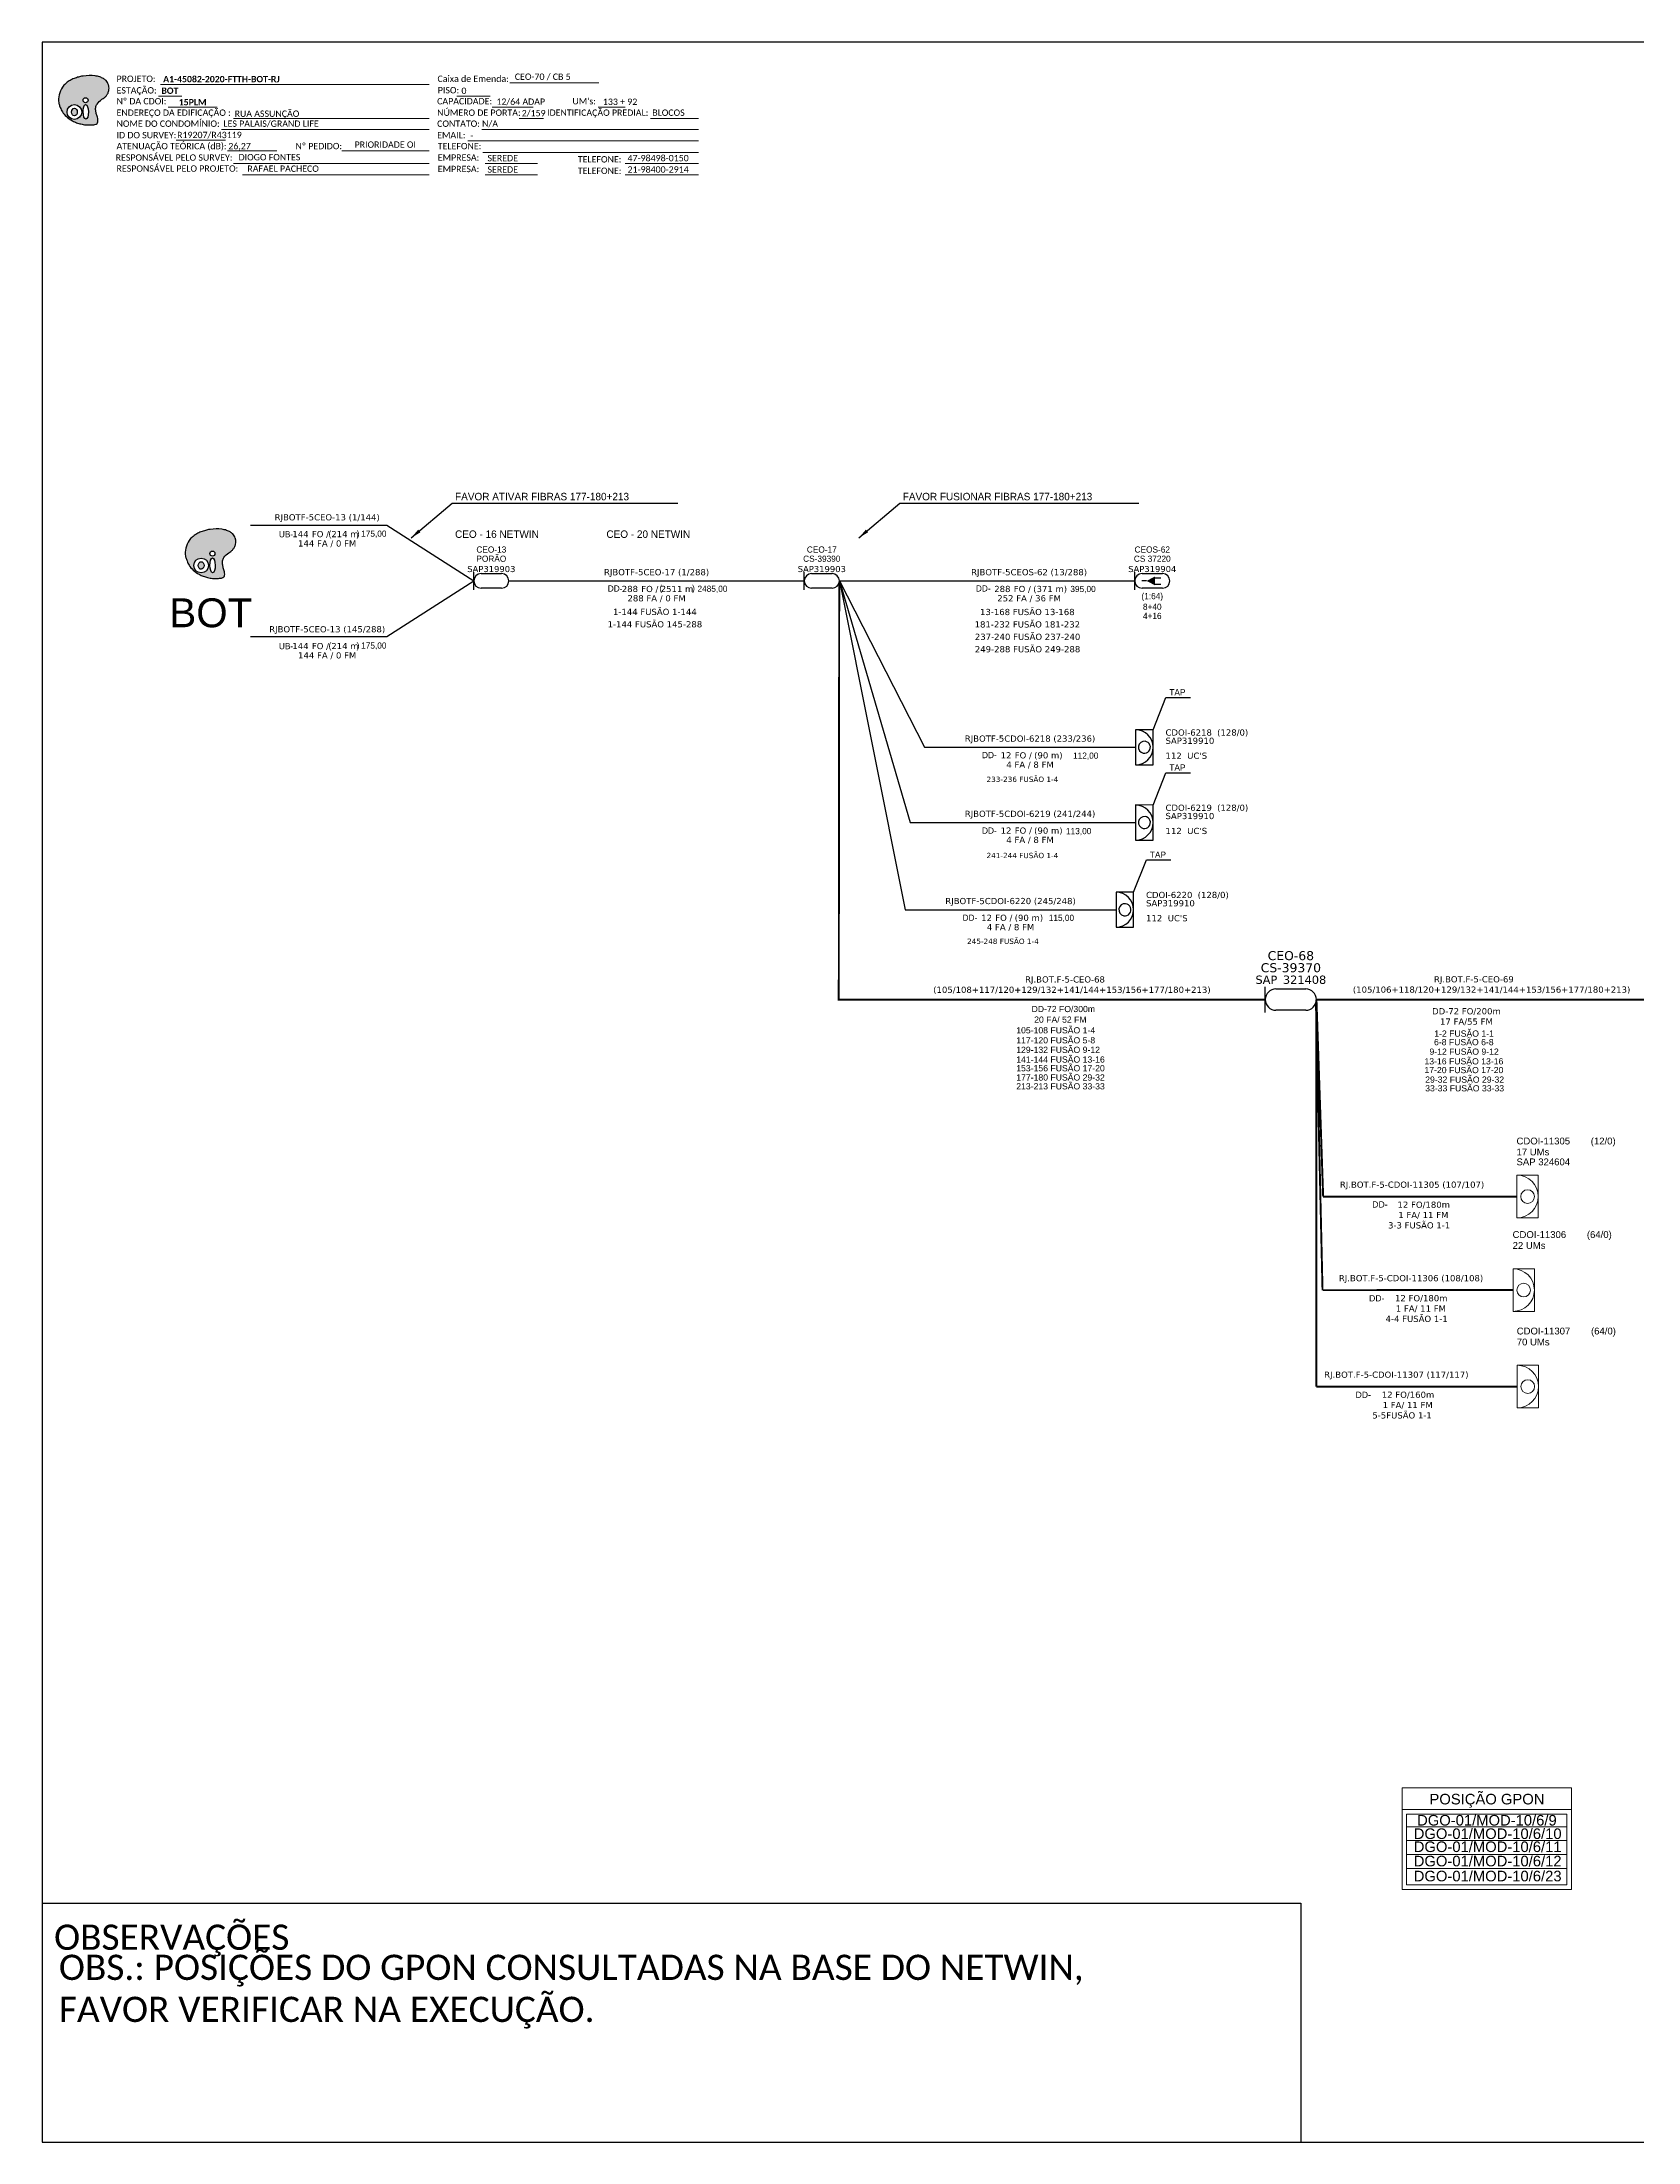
# Model space of a CAD drawing. Header units: inches. Extents: x 10034 to 13570, y 6729 to 9325.
# Drawn here: x 12732 to 13183, y 8731 to 9325 of the extents above; entities that cross this region are included whole.
import ezdxf
from ezdxf.enums import TextEntityAlignment as Align

# ---------------------------------------------------------------- set-up
doc = ezdxf.new("R2010")
doc.units = ezdxf.units.IN
doc.header["$MEASUREMENT"] = 0
for name, color, linetype, lineweight in [("20.0-LEGENDA DOS CDO'S", 1, 'Continuous', 0), ('20.1-CDO_INTERIOR', 1, 'Continuous', 0), ('Texto_Cabos', 1, 'Continuous', 20)]:
    doc.layers.add(name, color=color, linetype=linetype, lineweight=lineweight)
for name, color, linetype in [('20.4-CEOS', 1, 'Continuous'), ('CAP a instalar', 1, 'Continuous'), ('CD a instalar', 1, 'Continuous'), ('CDO_INTERIOR', 1, 'Continuous'), ('CEO', 1, 'Continuous'), ('CEOS', 1, 'Continuous')]:
    doc.layers.add(name, color=color, linetype=linetype)
doc.styles.add('ARIAL', font='arial.ttf')
doc.styles.add('siredit', font='verdana.ttf')
doc.styles.add('Style-font000', font='font000.shx')
doc.styles.add('WMF-Calibri0', font='CALIBRI.TTF')
doc.styles.add('WMF-Calibri1', font='CALIBRIB.TTF')
doc.dimstyles.get("Standard").update_dxf_attribs({"dimtxt": 0.18, "dimasz": 0.18, "dimexe": 0.18, "dimexo": 0.0625, "dimgap": 0.09, "dimtad": 0, "dimtih": 1, "dimtoh": 1, "dimdec": 4, "dimzin": 0, "dimdsep": 46, "dimtxsty": 'Standard', "dimcen": 0.09, "dimadec": 0, "dimazin": 0, "dimtfac": 1, "dimtdec": 4, "dimtofl": 0, "dimtmove": 0, "dimatfit": 3, "dimfxl": 0, "dimtolj": 1, "dimtzin": 0, "dimarcsym": 0})

# ---------------------------------------------------------------- blocks, each defined once
blk = doc.blocks.new('CDOI_INT')
at = {"layer": '20.1-CDO_INTERIOR', "color": 0, "lineweight": 18}
blk.add_lwpolyline([(4.25, -4.25), (4.25, 4.25), (0, 4.25), (0, -4.25)], close=True, dxfattribs=at)
blk.add_circle((2.12, 0), 1.36, dxfattribs=at)
blk.add_arc((0, 0), 4.25, 270, 90, dxfattribs=at)
at = {"layer": "20.0-LEGENDA DOS CDO'S", "color": 0, "style": 'ARIAL'}
for tag, p in [('CDO_N', (-0.08, 10.38)), ('SURVEY', (-0.08, 8.2)), ('SPLITER_1', (21.18, 10.38)), ('SPLITER_2', (21.19, 8.68)), ('SAP', (-0.08, 6.23)), ('1:XX', (5.94, -2.22)), ('UMS', (5.94, -4.24))]:
    blk.add_attdef(tag, p, '', height=1.36, dxfattribs=at)
blk.add_attdef('FIBRAS_UTILIZADAS', text='', height=1.36, dxfattribs=at).set_placement((15.34, 10.38), align=Align.CENTER)
blk = doc.blocks.new('OI')
h = blk.add_hatch(color=40)
edge = h.paths.add_edge_path()
edge.add_spline(control_points=[(4.35, -0.67), (3.92, -0.99), (3.26, -1.5), (2.81, -2.59), (2.9, -3.5), (3.06, -4.27), (3.31, -4.85), (3.37, -5.39), (3.4, -5.88), (3.2, -6.4), (2.54, -6.61), (1.65, -6.63), (0.55, -6.67), (-0.56, -6.42), (-1.61, -6.14), (-2.77, -5.61), (-3.92, -4.77), (-4.89, -3.7), (-5.34, -2.65), (-5.6, -1.94), (-5.85, -0.96), (-5.71, 0.47), (-5.1, 2.02), (-4.14, 3.02), (-3.3, 3.61), (-2.37, 4.16), (-1.36, 4.44), (-0.56, 4.7), (0.79, 4.85), (2.24, 4.97), (3.79, 4.57), (4.67, 4.21), (5.44, 3.65), (5.76, 2.99), (6.03, 2.21), (6.01, 1.46), (5.72, 0.64), (5.31, 0.08), (4.88, -0.38), (4.51, -0.55), (4.35, -0.67)], knot_values=[0, 0, 0, 0, 1.60434, 2.417191, 3.427595, 4.282808, 4.776746, 5.304182, 5.888771, 6.258406, 6.858137, 7.79129, 8.986195, 10.124242, 11.187857, 12.242908, 13.953784, 15.414161, 16.515391, 17.349188, 17.675853, 19.552021, 21.515531, 22.568638, 23.63245, 24.621084, 25.782718, 26.745347, 27.142653, 29.870543, 31.004649, 31.921532, 32.709589, 33.801391, 34.042471, 35.192333, 35.971461, 36.628871, 37.254359, 37.836911, 37.836911, 37.836911, 37.836911], degree=3, periodic=0)
h.paths.add_polyline_path([(1.13, -0.87, -1), (-0.04, -0.87, -1)], flags=16)
edge = h.paths.add_edge_path(flags=16)
edge.add_ellipse((0.56, -3.59), major_axis=(-0.02, 1.71), ratio=0.361305, start_angle=0, end_angle=360)
h.paths.add_polyline_path([(-0.36, -3.62, -1), (-3.8, -3.62, -1)], flags=16)
edge = h.paths.add_edge_path(flags=0)
edge.add_ellipse((-2.08, -3.62), major_axis=(0, 0.885), ratio=0.758294, start_angle=0, end_angle=360)
at = {"color": 40}
for centre, radius in [((-2.08, -3.62), 1.72), ((0.54, -0.87), 0.587)]:
    blk.add_circle(centre, radius, dxfattribs=at)
blk.add_ellipse((-2.08, -3.62), major_axis=(0, 0.885), ratio=0.758294, start_param=-3.141592653589792, end_param=3.141592653589792, dxfattribs=at)
blk.add_ellipse((0.56, -3.59), major_axis=(-0.02, 1.71), ratio=0.361305, dxfattribs=at)
at = {"color": 40, "start_tangent": (-0.800898, -0.598801), "end_tangent": (-0.800898, -0.598801)}
blk.add_spline([(4.35, -0.67), (3.2, -1.78), (2.9, -2.54), (2.92, -3.55), (3.12, -4.38), (3.28, -4.85), (3.37, -5.37), (3.35, -5.95), (3.2, -6.29), (2.66, -6.55), (1.73, -6.63), (0.54, -6.62), (-0.58, -6.41), (-1.6, -6.11), (-2.56, -5.67), (-3.95, -4.67), (-4.89, -3.56), (-5.37, -2.56), (-5.64, -1.78), (-5.72, -1.46), (-5.63, 0.42), (-4.84, 2.22), (-4.13, 2.99), (-3.27, 3.62), (-2.4, 4.09), (-1.3, 4.47), (-0.37, 4.72), (0.02, 4.77), (2.75, 4.8), (3.85, 4.53), (4.69, 4.16), (5.31, 3.68), (5.85, 2.73), (5.93, 2.5), (5.94, 1.35), (5.67, 0.62), (5.29, 0.08), (4.84, -0.36), (4.35, -0.67)], degree=3, dxfattribs=at)
blk = doc.blocks.new('Attributo_cabos')
at = {"style": 'siredit'}
blk.add_text('FO /', height=1.5, dxfattribs=at).set_placement((0.44, -2), align=Align.MIDDLE_RIGHT)
at = {"style": 'siredit', "flags": 1}
for tag, height, p in [('ID', 1.5, (0, 16)), ('N_CABOS_R_PRIMARIA', 1.5, (0, 12)), ('S/CORTE_R_PRIMARIA', 1.5, (0, 14)), ('COORX', 1, (0, 0)), ('COORY', 1, (0, 0)), ('T_CABOS', 1.5, (0, -4))]:
    blk.add_attdef(tag, text='', height=height, dxfattribs=at).set_placement(p, align=Align.MIDDLE_CENTER)
at = {"style": 'siredit'}
blk.add_attdef('FUSÃO_R_PRIMARIA_001', (-0.47, 9.25), '', height=1.5, dxfattribs=at)
blk.add_attdef('S/CORTE', text='', height=1.5, dxfattribs=at).set_placement((0, 8), align=Align.CENTER)
for tag, p in [('FUSÃO', (0, 6)), ('N_CABOS', (0, 4)), ('FA/FM', (0, 2))]:
    blk.add_attdef(tag, text='', height=1.5, dxfattribs=at).set_placement(p, align=Align.MIDDLE_CENTER)
blk.add_attdef('FIBRAS', text='', height=1.5, dxfattribs=at).set_placement((-4.5, -2), align=Align.MIDDLE_RIGHT)
blk.add_attdef('METROS', text='', height=1.5, dxfattribs=at).set_placement((1, -2), align=Align.MIDDLE_LEFT)

msp = doc.modelspace()

# ---------------------------------------------------------------- linework, layer by layer
for points in [[(12731.87, 8730.9), (13570.43, 8730.9), (13570.43, 9324.9), (12731.87, 9324.9), (12731.87, 8730.9)], [(12731.87, 8798.48), (13087.81, 8798.48)]]:
    msp.add_lwpolyline(points)
at = {"color": 7, "lineweight": 0}
for points in [[(12764.82, 9309.58), (12771.37, 9309.58)], [(12765.34, 9312.86), (12841.31, 9312.86)], [(12849.11, 9309.62), (12858.59, 9309.62)], [(12864.15, 9313.35), (12889.28, 9313.35)], [(12767.49, 9306.51), (12781.43, 9306.51)], [(12786.05, 9303.27), (12841.31, 9303.27)], [(12859.16, 9306.51), (12870.77, 9306.51)], [(12866.74, 9303.27), (12873.69, 9303.27)], [(12889.1, 9306.51), (12896.76, 9306.51)], [(12903.91, 9303.27), (12917.47, 9303.27)], [(12769.8, 9297.1), (12783.75, 9297.1)], [(12782.64, 9300.16), (12841.31, 9300.16)], [(12852.23, 9296.92), (12917.5, 9296.92)], [(12856.27, 9300.16), (12917.5, 9300.16)], [(12784.34, 9294.13), (12798.28, 9294.13)], [(12786.05, 9290.58), (12841.31, 9290.58)], [(12816.67, 9294.14), (12841.17, 9294.14)], [(12817.17, 9294.14), (12841.32, 9294.14)], [(12856.52, 9293.69), (12917.5, 9293.69)], [(12857.13, 9290.58), (12871.93, 9290.58)], [(12896.73, 9290.58), (12917.5, 9290.58)], [(12788.54, 9287.34), (12841.31, 9287.34)], [(12857.13, 9287.34), (12871.93, 9287.34)], [(12896.73, 9287.34), (12917.5, 9287.34)]]:
    msp.add_lwpolyline(points, dxfattribs=at)
at = {"linetype": 'Continuous'}
msp.add_lwpolyline([(13087.81, 8798.48), (13087.81, 8730.9)], dxfattribs=at)
at = {"layer": "20.0-LEGENDA DOS CDO'S", "color": 1}
for points in [[(13116.41, 8824.93), (13164.3, 8824.93), (13164.3, 8831.06), (13116.41, 8831.06)], [(13116.41, 8824.93), (13164.3, 8824.93), (13164.3, 8802.33), (13116.41, 8802.33)], [(13117.71, 8823.63), (13163, 8823.63), (13163, 8803.63), (13117.71, 8803.63)]]:
    msp.add_lwpolyline(points, close=True, dxfattribs=at)
for points in [[(13117.71, 8820.02), (13163, 8820.02)], [(13117.71, 8816.2), (13163, 8816.2)], [(13117.71, 8812.25), (13163, 8812.25)], [(13117.71, 8808.24), (13163, 8808.24)]]:
    msp.add_lwpolyline(points, dxfattribs=at)
at = {"layer": '20.4-CEOS', "color": 5}
for p, q in [((13077.75, 9050.41), (13077.75, 9057.66)), ((13080.76, 9057.05), (13089.2, 9057.05)), ((13089.2, 9051.03), (13080.76, 9051.03))]:
    msp.add_line(p, q, dxfattribs=at)
for centre, major_axis, start_param, end_param in [((13080.76, 9054.04), (-2.13, 2.13), -0.785398, 2.356194), ((13089.2, 9054.04), (2.13, 2.13), 3.926991, 7.068583)]:
    msp.add_ellipse(centre, major_axis=major_axis, ratio=1, start_param=start_param, end_param=end_param, dxfattribs=at)
at = {"layer": 'CAP a instalar', "color": 5, "ltscale": 7, "const_width": 0.545}
for points in [[(12957.28, 9172.07), (12957.15, 9054.04), (13077.75, 9054.04)], [(13092.21, 9054.04), (13203.02, 9054.04)]]:
    msp.add_lwpolyline(points, dxfattribs=at)
at = {"layer": 'CAP a instalar', "color": 0, "ltscale": 7, "const_width": 0.545}
for points in [[(13093.93, 8971.85), (13092.07, 9053.11)], [(13092.21, 9054.04), (13092.21, 8944.56)], [(13092.21, 9054.04), (13094.11, 8998.31)], [(13094.11, 8998.31), (13148.9, 8998.33)], [(13093.93, 8971.85), (13147.79, 8971.88)], [(13092.21, 8944.55), (13148.96, 8944.58)]]:
    msp.add_lwpolyline(points, dxfattribs=at)
at = {"layer": 'CD a instalar', "color": 0, "linetype": 'Continuous'}
for p, q in [((12790.8, 9188.19), (12829.39, 9188.19)), ((12829.39, 9188.19), (12853.95, 9172.47)), ((12829.39, 9156.75), (12853.95, 9172.47)), ((12863.88, 9172.47), (12947.39, 9172.47)), ((12957.32, 9172.47), (12975.88, 9079.45)), ((12957.32, 9172.47), (12977.35, 9104.12)), ((12957.32, 9172.47), (12981.39, 9125.41)), ((12957.32, 9172.47), (13040.83, 9172.47)), ((12790.85, 9156.75), (12829.39, 9156.75)), ((12981.39, 9125.41), (13041.07, 9125.41)), ((12977.35, 9104.12), (13041.07, 9104.12)), ((12975.88, 9079.45), (13035.56, 9079.45))]:
    msp.add_line(p, q, dxfattribs=at)
at = {"layer": 'CDO_INTERIOR', "color": 0}
for p, q in [((13041.07, 9130.37), (13041.06, 9120.44)), ((13046.03, 9130.37), (13041.07, 9130.37)), ((13046.03, 9120.44), (13046.03, 9130.37)), ((13041.06, 9120.44), (13046.03, 9120.44)), ((13041.07, 9109.09), (13041.06, 9099.16)), ((13046.03, 9109.08), (13041.07, 9109.09)), ((13046.03, 9099.16), (13046.03, 9109.08)), ((13041.06, 9099.16), (13046.03, 9099.16)), ((13035.57, 9084.42), (13035.56, 9074.49)), ((13040.53, 9084.41), (13035.57, 9084.42)), ((13040.53, 9074.49), (13040.53, 9084.41)), ((13035.56, 9074.49), (13040.53, 9074.49))]:
    msp.add_line(p, q, dxfattribs=at)
at = {"layer": 'CDO_INTERIOR', "color": 0, "linetype": 'Continuous'}
for points in [[(13046.03, 9130.37), (13049.66, 9139.49), (13056.58, 9139.49)], [(13046.03, 9109.08), (13049.66, 9118.21), (13056.58, 9118.21)], [(13040.53, 9084.41), (13044.16, 9093.54), (13051.07, 9093.54)]]:
    msp.add_lwpolyline(points, dxfattribs=at)
at = {"layer": 'CDO_INTERIOR', "color": 0}
for centre, radius, start, end in [((13041.07, 9125.41), 4.96, 269.97241, 89.97241), ((13043.55, 9125.41), 1.71, 83.29269, 258.77124), ((13043.55, 9125.41), 1.71, 258.77124, 83.29269), ((13041.07, 9104.12), 4.96, 269.97241, 89.97241), ((13043.55, 9104.12), 1.71, 83.29269, 258.77124), ((13043.55, 9104.12), 1.71, 258.77124, 83.29269), ((13035.56, 9079.45), 4.96, 269.97241, 89.97241), ((13038.05, 9079.45), 1.71, 83.29269, 258.77124), ((13038.05, 9079.45), 1.71, 258.77124, 83.29269)]:
    msp.add_arc(centre, radius, start, end, dxfattribs=at)
at = {"layer": 'CEO', "color": 0}
for p, q in [((12853.95, 9169.98), (12853.95, 9174.96)), ((12856.02, 9174.54), (12861.81, 9174.54)), ((12861.81, 9170.41), (12856.02, 9170.41))]:
    msp.add_line(p, q, dxfattribs=at)
at = {"layer": 'CEO', "color": 5}
for p, q in [((12947.39, 9169.98), (12947.39, 9174.96)), ((12949.46, 9174.54), (12955.25, 9174.54)), ((12955.25, 9170.41), (12949.46, 9170.41))]:
    msp.add_line(p, q, dxfattribs=at)
at = {"layer": 'CEO', "color": 0}
for centre, start, end in [((12856.02, 9172.47), 90, 270), ((12861.81, 9172.47), 270, 90)]:
    msp.add_arc(centre, 2.07, start, end, dxfattribs=at)
at = {"layer": 'CEO', "color": 5}
for centre, start, end in [((12949.46, 9172.47), 90, 270), ((12955.25, 9172.47), 270, 90)]:
    msp.add_arc(centre, 2.07, start, end, dxfattribs=at)
at = {"layer": 'CEOS', "color": 0}
for p, q in [((13042.9, 9174.54), (13048.69, 9174.54)), ((13048.69, 9170.41), (13042.9, 9170.41))]:
    msp.add_line(p, q, dxfattribs=at)
for points in [[(13040.83, 9169.98), (13040.83, 9174.96)], [(13044.19, 9172.47), (13042.8, 9172.47)], [(13046.48, 9173.29), (13048.24, 9173.29)], [(13046.48, 9171.57), (13048.24, 9171.57)]]:
    msp.add_lwpolyline(points, dxfattribs=at)
msp.add_lwpolyline([(13044.19, 9172.47, 0, 2.55, 0), (13046.59, 9172.47, 2.55, 2.55, 0)], format="xyseb", dxfattribs=at)
for centre, start, end in [((13042.9, 9172.47), 90, 270), ((13048.69, 9172.47), 270, 90)]:
    msp.add_arc(centre, 2.07, start, end, dxfattribs=at)

# ---------------------------------------------------------------- block references
at = {"color": 7}
for p, xscale, yscale, zscale, rotation in [((12743.54, 9309.49), 1.213923925163966, 1.213923925163726, 1.213923925163967, 0.1532896023734424), ((12779.39, 9181.24), 1.21699901398276, 1.216999013755412, 1.21699901376167, 0.1532896039073469)]:
    msp.add_blockref('OI', p, dxfattribs=dict(at, xscale=xscale, yscale=yscale, zscale=zscale, rotation=rotation))
at = {"color": 0, "linetype": 'Continuous'}
ref = msp.add_blockref('Attributo_cabos', (13011.23, 9125.46), dxfattribs=dict(at, xscale=1.168003689739635, yscale=1.168003689738725, zscale=1.168003689739051))
ref.add_attrib('N_CABOS', 'RJBOTF-5CDOI-6218 (233/236)', dxfattribs={"layer": 'Texto_Cabos', "color": 7, "height": 1.752, "style": 'siredit'}).set_placement((13011.23, 9127.87), align=Align.MIDDLE_CENTER)
ref.add_attrib('FUSÃO_R_PRIMARIA_001', '233-236 FUSÃO 1-4', (12998.93, 9115.6), dxfattribs={"layer": 'Texto_Cabos', "color": 0, "height": 1.5, "style": 'siredit'})
ref.add_attrib('FA/FM', '4 FA / 8 FM', dxfattribs={"layer": 'Texto_Cabos', "color": 0, "height": 1.752, "style": 'siredit'}).set_placement((13011.23, 9120.49), align=Align.MIDDLE_CENTER)
ref.add_attrib('FIBRAS', '12', dxfattribs={"layer": 'Texto_Cabos', "color": 0, "height": 1.752, "style": 'siredit'}).set_placement((13005.97, 9123.13), align=Align.MIDDLE_RIGHT)
ref.add_attrib('METROS', '(90 m)', dxfattribs={"layer": 'Texto_Cabos', "color": 0, "height": 1.752, "style": 'siredit'}).set_placement((13012.39, 9123.13), align=Align.MIDDLE_LEFT)
ref = msp.add_blockref('Attributo_cabos', (13011.23, 9104.18), dxfattribs=dict(at, xscale=1.168003689739635, yscale=1.168003689738725, zscale=1.168003689739051))
ref.add_attrib('N_CABOS', 'RJBOTF-5CDOI-6219 (241/244)', dxfattribs={"layer": 'Texto_Cabos', "color": 7, "height": 1.752, "style": 'siredit'}).set_placement((13011.23, 9106.59), align=Align.MIDDLE_CENTER)
ref.add_attrib('FUSÃO_R_PRIMARIA_001', '241-244 FUSÃO 1-4', (12998.93, 9094.05), dxfattribs={"layer": 'Texto_Cabos', "color": 0, "height": 1.5, "style": 'siredit'})
ref.add_attrib('FA/FM', '4 FA / 8 FM', dxfattribs={"layer": 'Texto_Cabos', "color": 0, "height": 1.752, "style": 'siredit'}).set_placement((13011.23, 9099.21), align=Align.MIDDLE_CENTER)
ref.add_attrib('FIBRAS', '12', dxfattribs={"layer": 'Texto_Cabos', "color": 0, "height": 1.752, "style": 'siredit'}).set_placement((13005.97, 9101.84), align=Align.MIDDLE_RIGHT)
ref.add_attrib('METROS', '(90 m)', dxfattribs={"layer": 'Texto_Cabos', "color": 0, "height": 1.752, "style": 'siredit'}).set_placement((13012.39, 9101.84), align=Align.MIDDLE_LEFT)
ref = msp.add_blockref('Attributo_cabos', (13005.72, 9079.51), dxfattribs=dict(at, xscale=1.168003689739635, yscale=1.168003689738725, zscale=1.168003689739051))
ref.add_attrib('N_CABOS', 'RJBOTF-5CDOI-6220 (245/248)', dxfattribs={"layer": 'Texto_Cabos', "color": 7, "height": 1.752, "style": 'siredit'}).set_placement((13005.72, 9081.92), align=Align.MIDDLE_CENTER)
ref.add_attrib('FUSÃO_R_PRIMARIA_001', '245-248 FUSÃO 1-4', (12993.42, 9069.78), dxfattribs={"layer": 'Texto_Cabos', "color": 0, "height": 1.5, "style": 'siredit'})
ref.add_attrib('FA/FM', '4 FA / 8 FM', dxfattribs={"layer": 'Texto_Cabos', "color": 0, "height": 1.752, "style": 'siredit'}).set_placement((13005.72, 9074.54), align=Align.MIDDLE_CENTER)
ref.add_attrib('FIBRAS', '12', dxfattribs={"layer": 'Texto_Cabos', "color": 0, "height": 1.752, "style": 'siredit'}).set_placement((13000.47, 9077.17), align=Align.MIDDLE_RIGHT)
ref.add_attrib('METROS', '(90 m)', dxfattribs={"layer": 'Texto_Cabos', "color": 0, "height": 1.752, "style": 'siredit'}).set_placement((13006.89, 9077.17), align=Align.MIDDLE_LEFT)
at = {"layer": 'CAP a instalar', "color": 0, "ltscale": 7}
ref = msp.add_blockref('CDOI_INT', (13148.9, 8998.33), dxfattribs=dict(at, xscale=1.419610670391194, yscale=1.419610670391194, zscale=1.419610670391334))
ref.add_attrib('CDO_N', 'CDOI-11305', (13148.78, 9013.07), dxfattribs={"layer": "20.0-LEGENDA DOS CDO'S", "color": 0, "height": 1.931, "style": 'ARIAL'})
ref.add_attrib('FIBRAS_UTILIZADAS', '       (12/0)', dxfattribs={"layer": "20.0-LEGENDA DOS CDO'S", "color": 0, "height": 1.931, "style": 'ARIAL'}).set_placement((13170.67, 9013.07), align=Align.CENTER)
ref.add_attrib('SURVEY', '17 UMs', (13148.78, 9009.97), dxfattribs={"layer": "20.0-LEGENDA DOS CDO'S", "color": 0, "height": 1.931, "style": 'ARIAL'})
ref.add_attrib('SAP', 'SAP 324604', (13148.78, 9007.17), dxfattribs={"layer": "20.0-LEGENDA DOS CDO'S", "color": 0, "height": 1.931, "style": 'ARIAL'})
ref = msp.add_blockref('CDOI_INT', (13147.79, 8971.88), dxfattribs=dict(at, xscale=1.419610670391194, yscale=1.419610670391194, zscale=1.419610670391334))
ref.add_attrib('CDO_N', 'CDOI-11306', (13147.67, 8986.61), dxfattribs={"layer": "20.0-LEGENDA DOS CDO'S", "color": 0, "height": 1.931, "style": 'ARIAL'})
ref.add_attrib('FIBRAS_UTILIZADAS', '       (64/0)', dxfattribs={"layer": "20.0-LEGENDA DOS CDO'S", "color": 0, "height": 1.931, "style": 'ARIAL'}).set_placement((13169.57, 8986.61), align=Align.CENTER)
ref.add_attrib('SURVEY', '22 UMs', (13147.68, 8983.52), dxfattribs={"layer": "20.0-LEGENDA DOS CDO'S", "color": 0, "height": 1.931, "style": 'ARIAL'})
ref = msp.add_blockref('CDOI_INT', (13148.96, 8944.58), dxfattribs=dict(at, xscale=1.419610670391194, yscale=1.419610670391194, zscale=1.419610670391334))
ref.add_attrib('CDO_N', 'CDOI-11307', (13148.84, 8959.32), dxfattribs={"layer": "20.0-LEGENDA DOS CDO'S", "color": 0, "height": 1.931, "style": 'ARIAL'})
ref.add_attrib('FIBRAS_UTILIZADAS', '       (64/0)', dxfattribs={"layer": "20.0-LEGENDA DOS CDO'S", "color": 0, "height": 1.931, "style": 'ARIAL'}).set_placement((13170.74, 8959.32), align=Align.CENTER)
ref.add_attrib('SURVEY', '70 UMs', (13148.85, 8956.22), dxfattribs={"layer": "20.0-LEGENDA DOS CDO'S", "color": 0, "height": 1.931, "style": 'ARIAL'})

# ---------------------------------------------------------------- texts
at = {"color": 7, "lineweight": 0, "style": 'WMF-Calibri0'}
for s, height, p in [('PROJETO:', 1.793, (12752.94, 9313.61)), ('Caixa de Emenda:', 1.7927, (12843.69, 9313.61)), ('ESTAÇÃO:', 1.793, (12752.94, 9310.33)), ('Nº DA CDOI:', 1.7927, (12752.94, 9307.26)), ('CAPACIDADE:', 1.7927, (12843.59, 9307.26)), ('PISO:', 1.793, (12843.77, 9310.37)), ("UM's:", 1.793, (12881.83, 9307.26)), ('ENDEREÇO DA EDIFICAÇÃO :', 1.7927, (12752.94, 9304.02)), ('NOME DO CONDOMÍNIO:', 1.7927, (12752.94, 9300.91)), ('LES PALAIS/GRAND LIFE', 1.7927, (12783.15, 9300.91)), ('CONTATO: N/A', 1.7927, (12843.59, 9300.91)), ('NÚMERO DE PORTA:', 1.7927, (12843.59, 9304.02)), ('IDENTIFICAÇÃO PREDIAL:', 1.7927, (12874.67, 9304.02)), ('BLOCOS', 1.793, (12904.41, 9304.02)), ('ATENUAÇÃO TEÓRICA (dB):', 1.7927, (12752.94, 9294.56)), ('ID DO SURVEY:', 1.7927, (12752.94, 9297.67)), ('26,27', 1.793, (12784.56, 9294.56)), ('Nº PEDIDO:', 1.793, (12803.53, 9294.57)), ('EMAIL:', 1.793, (12843.59, 9297.67)), ('TELEFONE:', 1.793, (12843.77, 9294.56)), ('RESPONSÁVEL PELO SURVEY:', 1.7927, (12752.7, 9291.32)), ('RESPONSÁVEL PELO PROJETO:', 1.7927, (12752.94, 9288.21)), ('EMPRESA:', 1.793, (12843.77, 9291.32)), ('TELEFONE:', 1.793, (12883.37, 9290.82)), ('EMPRESA:', 1.793, (12843.77, 9288.09)), ('TELEFONE:', 1.793, (12883.37, 9287.58))]:
    msp.add_text(s, height=height, dxfattribs=at).set_placement(p)
at = {"color": 7, "linetype": 'Continuous'}
for s, height, style, p in [('A1-45082-2020-FTTH-BOT-RJ', 1.7927, 'WMF-Calibri1', (12766.13, 9313.51)), ('CEO-70 / CB 5', 1.7927, 'WMF-Calibri0', (12865.55, 9314.19)), ('BOT', 1.793, 'WMF-Calibri1', (12765.62, 9310.23)), ('0', 1.79, 'WMF-Calibri0', (12850.46, 9310.22)), ('12/64 ADAP', 1.793, 'WMF-Calibri0', (12860.33, 9307.13)), ('133 + 92', 1.793, 'WMF-Calibri0', (12890.45, 9307.11)), ('RUA ASSUNÇÃO', 1.7927, 'WMF-Calibri0', (12786.32, 9303.73)), ('2/159', 1.793, 'WMF-Calibri0', (12867.5, 9303.87)), ('R19207/R43119', 1.7927, 'WMF-Calibri0', (12770.07, 9297.71)), ('-', 1.79, 'WMF-Calibri0', (12852.94, 9297.52)), ('DIOGO FONTES', 1.7927, 'WMF-Calibri0', (12787.45, 9291.42)), ('SEREDE', 1.793, 'WMF-Calibri0', (12857.83, 9291.17)), ('47-98498-0150', 1.7927, 'WMF-Calibri0', (12897.43, 9291.17)), ('RAFAEL PACHECO', 1.7927, 'WMF-Calibri0', (12789.94, 9288.18)), ('SEREDE', 1.793, 'WMF-Calibri0', (12857.83, 9287.94)), ('21-98400-2914', 1.7927, 'WMF-Calibri0', (12897.43, 9287.94)), ('105-108 FUSÃO 1-4', 1.752, 'ARIAL', (13007.33, 9044.48)), ('DD-72 FO/300m', 1.752, 'ARIAL', (13011.66, 9050.5)), ('                             20 FA/ 52 FM', 1.752, 'ARIAL', (12992.68, 9047.5)), ('117-120 FUSÃO 5-8', 1.752, 'ARIAL', (13007.33, 9041.65)), ('129-132 FUSÃO 9-12', 1.752, 'ARIAL', (13007.33, 9038.96)), ('6-8 FUSÃO 6-8', 1.752, 'ARIAL', (13125.45, 9041.13)), ('1-2 FUSÃO 1-1', 1.752, 'ARIAL', (13125.52, 9043.55)), ('141-144 FUSÃO 13-16', 1.752, 'ARIAL', (13007.33, 9036.22)), ('13-16 FUSÃO 13-16', 1.752, 'ARIAL', (13122.75, 9035.7)), ('9-12 FUSÃO 9-12', 1.752, 'ARIAL', (13124.17, 9038.44))]:
    msp.add_text(s, height=height, dxfattribs=dict(at, style=style)).set_placement(p)
at = {"color": 7, "linetype": 'Continuous', "style": 'WMF-Calibri1'}
msp.add_text('15PLM', height=1.793, dxfattribs=at).set_placement((12774.46, 9306.97), align=Align.CENTER)
at = {"color": 7, "style": 'WMF-Calibri0'}
msp.add_text('PRIORIDADE OI', height=1.7927, dxfattribs=at).set_placement((12820.25, 9294.98))
at = {"color": 0, "style": 'siredit'}
for p in [(12813.01, 9185.71), (12906.14, 9170.19), (13011.47, 9170.19), (12813.01, 9154.04)]:
    msp.add_text('FO /', height=1.752, dxfattribs=at).set_placement(p, align=Align.MIDDLE_RIGHT)
at = {"color": 0, "style": 'ARIAL'}
msp.add_text('BOT', height=8.176, dxfattribs=at).set_placement((12767.86, 9159.36))
at = {"color": 0, "linetype": 'Continuous', "style": 'ARIAL'}
for s, p in [('153-156 FUSÃO 17-20', (13007.33, 9033.75)), ('17-20 FUSÃO 17-20', (13122.75, 9033.23))]:
    msp.add_text(s, height=1.752, dxfattribs=at).set_placement(p)
at = {"color": 1, "linetype": 'Continuous', "style": 'ARIAL'}
for s, p in [('213-213 FUSÃO 33-33', (13007.33, 9028.63)), ('177-180 FUSÃO 29-32', (13007.33, 9031.14)), ('33-33 FUSÃO 33-33', (13122.96, 9028.07)), ('29-32 FUSÃO 29-32', (13122.96, 9030.53))]:
    msp.add_text(s, height=1.752, dxfattribs=at).set_placement(p)
at = {"style": 'WMF-Calibri0'}
msp.add_text('OBSERVAÇÕES', height=7.1308, dxfattribs=at).set_placement((12735.28, 8785.26))
at = {"color": 7, "linetype": 'Continuous', "insert": (13134.62, 9050.63), "char_height": 1.752, "width": 54.5384, "attachment_point": 5}
msp.add_mtext('{\\fVerdana|b0|i0|c0|p34;\\PDD-72 FO/200m\\P17 FA/55 FM}', dxfattribs=at)
at = {"color": 0, "linetype": 'Continuous', "char_height": 1.752, "width": 54.5384, "attachment_point": 1}
for s, insert in [('{\\fVerdana|b0|i0|c0|p34;\\P\\pi17;12 FO/180m\\P\\pi17.22;1 FA/ 11 FM\\P\\pi14.32;3-3 FUSÃO 1-1}', (13098.13, 8999.82)), ('{\\fVerdana|b0|i0|c0|p34;\\P\\pi17;12 FO/180m\\P\\pi17.22;1 FA/ 11 FM\\P\\pi14.32;4-4 FUSÃO 1-1}', (13097.43, 8973.37)), ('{\\fVerdana|b0|i0|c0|p34;\\P\\pi17;12 FO/160m\\P\\pi17.22;1 FA/ 11 FM\\P\\pi14.32;5-5FUSÃO 1-1}', (13093.69, 8946.07))]:
    msp.add_mtext(s, dxfattribs=dict(at, insert=insert))
at = {"insert": (12736.64, 8783.87), "char_height": 7.1308, "width": 658.8434, "attachment_point": 1, "style": 'WMF-Calibri0'}
msp.add_mtext('OBS.: POSIÇÕES DO GPON CONSULTADAS NA BASE DO NETWIN, \\PFAVOR VERIFICAR NA EXECUÇÃO.', dxfattribs=at)
at = {"layer": "20.0-LEGENDA DOS CDO'S", "color": 1, "style": 'ARIAL'}
for s, p in [('POSIÇÃO GPON', (13124.17, 8826.39)), ('DGO-01/MOD-10/6/9', (13120.67, 8820.41)), ('DGO-01/MOD-10/6/10', (13119.72, 8816.61)), ('DGO-01/MOD-10/6/11', (13119.72, 8812.92)), ('DGO-01/MOD-10/6/12', (13119.72, 8808.87)), ('DGO-01/MOD-10/6/23', (13119.72, 8804.63))]:
    msp.add_text(s, height=2.9915, dxfattribs=at).set_placement(p)
at = {"layer": '20.4-CEOS', "color": 7, "style": 'siredit'}
for tag, text, p in [('CEO-68', 'CEOSXXX', (13084.98, 9067.75)), ('CS-39370', 'CS-XXXX', (13084.98, 9064.33))]:
    msp.add_attdef(tag, text=text, height=2.549, dxfattribs=at).set_placement(p, align=Align.TOP_CENTER)
at = {"layer": 'CD a instalar', "color": 7, "linetype": 'Continuous', "attachment_point": 1}
for s, insert, char_height, width in [('\\pt54.3122;{\\fVerdana|b0|i0|c0|p34;\\P\\ptz;                                  RJ.BOT.F-5-CEO-68               (105/108+117/120+129/132+141/144+153/156\\C1;+177/180+213)}', (12983.85, 9063.54), 1.75201, 118.2852), ('{\\fVerdana|b0|i0|c0|p34;\\P                              RJ.BOT.F-5-CEO-69     \\P(105/106+118/120+129/132+141/144+153/156\\C1;+177/180+213)}', (13102.51, 9063.58), 1.752, 81.1763)]:
    msp.add_mtext(s, dxfattribs=dict(at, insert=insert, char_height=char_height, width=width))
at = {"layer": 'CD a instalar', "color": 0, "linetype": 'Continuous', "char_height": 1.752, "width": 54.5384, "attachment_point": 1}
for s, insert in [('{\\fVerdana|b0|i0|c0|p34;\\PRJ.BOT.F-5-CDOI-11305 (107/107)}', (13098.83, 9005.49)), ('{\\fVerdana|b0|i0|c0|p34;\\PRJ.BOT.F-5-CDOI-11306 (108/108)}', (13098.54, 8979.04)), ('{\\fVerdana|b0|i0|c0|p34;\\PRJ.BOT.F-5-CDOI-11307 (117/117)}', (13094.39, 8951.74))]:
    msp.add_mtext(s, dxfattribs=dict(at, insert=insert))
at = {"layer": 'CD a instalar', "color": 0, "linetype": 'Continuous', "char_height": 1.752, "width": 15.1118, "attachment_point": 1, "style": 'ARIAL'}
for insert in [(13107.99, 8996.97), (13107.09, 8970.43), (13103.27, 8943.13)]:
    msp.add_mtext('DD-', dxfattribs=dict(at, insert=insert))
at = {"layer": 'CDO_INTERIOR', "color": 1, "linetype": 'Continuous'}
for s, p in [('FAVOR ATIVAR FIBRAS 177-180+213 ', (12848.66, 9195.27)), ('FAVOR FUSIONAR FIBRAS 177-180+213 ', (12975.24, 9195.27))]:
    msp.add_text(s, height=2.1113, dxfattribs=at).set_placement(p)
at = {"layer": 'CDO_INTERIOR', "color": 2, "linetype": 'Continuous'}
for s, p in [('CEO - 16 NETWIN', (12848.66, 9184.64)), ('CEO - 20 NETWIN', (12891.45, 9184.64))]:
    msp.add_text(s, height=2.1113, dxfattribs=at).set_placement(p)
at = {"layer": 'CDO_INTERIOR', "color": 0, "linetype": 'Continuous', "char_height": 1.752, "width": 15.4817, "attachment_point": 1}
for s, insert in [('UB-', (12798.85, 9186.55)), ('(           )', (12812.9, 9186.71)), ('175,00', (12822.1, 9186.71)), ('(             )', (12906.43, 9171.28)), ('DD-', (12891.83, 9171.2)), ('2485,00', (12917.2, 9171.13)), ('DD-', (12995.92, 9171.21)), ('395,00', (13022.63, 9171.06)), ('UB-', (12798.85, 9154.9)), ('(           )', (12812.9, 9155.06)), ('175,00', (12822.1, 9155.06)), ('TAP', (13050.62, 9141.85)), ('DD-', (12997.66, 9124.08)), ('112,00', (13023.39, 9123.92)), ('TAP', (13050.62, 9120.56)), ('DD-', (12997.66, 9102.72)), ('113,00', (13021.4, 9102.58)), ('TAP', (13045.12, 9095.89)), ('DD-', (12992.15, 9078.07)), ('115,00', (13016.52, 9078.04))]:
    msp.add_mtext(s, dxfattribs=dict(at, insert=insert))
at = {"layer": 'CDO_INTERIOR', "color": 0, "style": 'siredit'}
for tag, text, p in [('CDOI-6218', 'CDOxxx (x/y)', (13049.54, 9129.59)), ('(128/0)', 'CDOxxx (x/y)', (13064.13, 9129.59)), ('SAP319910', 'xxx', (13049.54, 9127.26)), ('112', 'xxx', (13049.54, 9123.03)), ("UC'S", 'xxx', (13055.67, 9123.03)), ('CDOI-6219', 'CDOxxx (x/y)', (13049.54, 9108.31)), ('SAP319910', 'xxx', (13049.54, 9105.97)), ('(128/0)', 'CDOxxx (x/y)', (13064.13, 9108.31)), ('112', 'xxx', (13049.54, 9101.74)), ("UC'S", 'xxx', (13055.67, 9101.74)), ('CDOI-6220', 'CDOxxx (x/y)', (13044.03, 9083.64)), ('(128/0)', 'CDOxxx (x/y)', (13058.63, 9083.64)), ('SAP319910', 'xxx', (13044.03, 9081.3)), ('112', 'xxx', (13044.03, 9077.07)), ("UC'S", 'xxx', (13050.17, 9077.07))]:
    msp.add_attdef(tag, text=text, height=1.752, rotation=359.97241, dxfattribs=at).set_placement(p, align=Align.MIDDLE_LEFT)
at = {"layer": 'CEO', "color": 0}
for tag, text, height, style, p in [('CEO-13', 'JFOxx', 1.75, 'Style-font000', (12858.91, 9181.34)), ('PORÃO', 'CVPxx', 1.75, 'Style-font000', (12858.91, 9178.75)), ('SAP319903', '', 1.73, 'siredit', (12858.91, 9175.83))]:
    msp.add_attdef(tag, text=text, height=height, dxfattribs=dict(at, style=style)).set_placement(p, align=Align.MIDDLE_CENTER)
at = {"layer": 'CEO', "color": 7}
for tag, text, height, style, p in [('CS-39390', 'CVPxx', 1.75, 'Style-font000', (12952.35, 9178.75)), ('CEO-17', 'JFOxx', 1.75, 'Style-font000', (12952.35, 9181.34)), ('SAP319903', '', 1.73, 'siredit', (12952.35, 9175.83))]:
    msp.add_attdef(tag, text=text, height=height, dxfattribs=dict(at, style=style)).set_placement(p, align=Align.MIDDLE_CENTER)
at = {"layer": 'CEOS', "color": 0, "linetype": 'Continuous'}
for s, height, style, p in [('CS 37220', 1.75, 'Style-font000', (13045.79, 9178.75)), ('CEOS-62', 1.75, 'Style-font000', (13045.79, 9181.34)), ('SAP319904', 1.727, 'siredit', (13045.79, 9175.83))]:
    msp.add_text(s, height=height, dxfattribs=dict(at, style=style)).set_placement(p, align=Align.MIDDLE_CENTER)
at = {"layer": 'CEOS', "color": 0, "linetype": 'Continuous', "style": 'Style-font000'}
for s, p in [('(1:64)', (13045.79, 9169.04)), ('8+40', (13045.79, 9166.03)), ('4+16', (13045.79, 9163.44))]:
    msp.add_text(s, height=1.75, dxfattribs=at).set_placement(p, align=Align.TOP_CENTER)
at = {"layer": 'CEOS', "color": 7, "style": 'siredit'}
for tag, p in [('SAP', (13078.05, 9059.66)), ('321408', (13088.86, 9059.66))]:
    msp.add_attdef(tag, text='', height=2.34, dxfattribs=at).set_placement(p, align=Align.MIDDLE_CENTER)
at = {"layer": 'Texto_Cabos', "color": 0, "linetype": 'Continuous', "style": 'siredit'}
for s, p in [('RJBOTF-5CEO-13 (1/144)', (12812.5, 9190.46)), ('144 FA / 0 FM', (12812.5, 9183.07)), ('RJBOTF-5CEO-17 (1/288)', (12905.63, 9174.94)), ('RJBOTF-5CEOS-62 (13/288)', (13010.96, 9174.94)), ('288 FA / 0 FM', (12905.63, 9167.55)), ('252 FA / 36 FM', (13010.96, 9167.55)), ('RJBOTF-5CEO-13 (145/288)', (12812.5, 9158.79)), ('144 FA / 0 FM', (12812.5, 9151.4))]:
    msp.add_text(s, height=1.752, dxfattribs=at).set_placement(p, align=Align.MIDDLE_CENTER)
for s, p in [('144', (12807.24, 9185.71)), ('288', (12900.38, 9170.19)), ('288', (13005.7, 9170.19)), ('144', (12807.24, 9154.04))]:
    msp.add_text(s, height=1.752, dxfattribs=at).set_placement(p, align=Align.MIDDLE_RIGHT)
for s, p in [('214 m', (12813.67, 9185.71)), ('2511 m', (12906.8, 9170.19)), ('(371 m)', (13012.13, 9170.19)), ('214 m', (12813.67, 9154.04))]:
    msp.add_text(s, height=1.752, dxfattribs=at).set_placement(p, align=Align.MIDDLE_LEFT)
for s, p in [('1-144 FUSÃO 145-288', (12891.78, 9159.32)), ('1-144 FUSÃO 1-144', (12893.3, 9162.83)), ('181-232 FUSÃO 181-232', (12995.56, 9159.29)), ('13-168 FUSÃO 13-168', (12997.08, 9162.8)), ('237-240 FUSÃO 237-240', (12995.63, 9155.78)), ('249-288 FUSÃO 249-288', (12995.62, 9152.27))]:
    msp.add_text(s, height=1.752, dxfattribs=at).set_placement(p)

# ---------------------------------------------------------------- leaders
at = {"color": 1}
for points in [[(12836.27, 9184.67), (12847.86, 9194.46), (12911.61, 9194.46)], [(12962.85, 9184.67), (12974.45, 9194.46), (13042.03, 9194.46)]]:
    msp.add_leader(points, dimstyle='Standard', override={"dimasz": 3, "dimgap": 0.09, "dimtad": 0}, dxfattribs=at)

doc.saveas('drawing.dxf')
